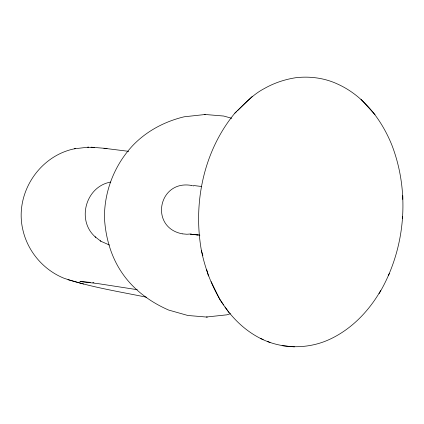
<?xml version="1.0" encoding="UTF-8"?>
<svg xmlns="http://www.w3.org/2000/svg" width="424" height="424" viewBox="0 0 424 424"><rect width="100%" height="100%" fill="white"/><g stroke="black" fill="none" stroke-linecap="round" stroke-linejoin="round"><path stroke-width="0.64" d="M379.072 293.662C405.349 249.455 410.363 193.233 391.909 145.188C381.658 119.727 363.697 96.078 338.331 84.413C325.129 78.048 310.087 76.013 295.592 77.746C284.658 79.463 273.989 83.046 264.364 88.531C252.815 94.526 244.081 104.246 234.854 113.16C203.706 150.96 192.909 202.783 201.411 250.547C208.645 285.734 227.306 321.599 260.484 338.437C281.202 348.862 306.239 349.403 327.54 340.297C350.288 330.45 368.467 311.841 380.667 290.562M402.742 199.381L402.8 195.649M402.54 218.678L402.583 216.388M388.464 275.314L389.407 273.491M252.148 96.55L237.477 110.696M234.854 113.16L236.603 111.517M230.518 313.712L226.766 314.841L206.287 317.025M75.673 148.623L74.439 148.792C38.801 156.127 14.607 193.863 22.742 229.31L22.859 229.829C27.751 251.522 43.534 270.056 64.188 278.314C90.906 287.175 118.868 291.564 146.391 297.203M110.765 182.06C85.531 186.353 76.119 220.968 95.813 237.355M191.245 233.937L186.862 234.249L182.495 233.857M87.614 147.261L94.547 147.467M205.264 114.496L184.18 116.791C164.804 121.45 146.624 131 132.807 145.49C114.586 164.931 104.331 191.033 104.447 217.676C105.512 237.482 111.104 257.267 122.557 273.628C133.915 290.064 150.52 302.185 168.72 310.077L187.832 315.483L207.331 317.11M74.439 148.792L88.733 147.112M191.818 234.414L198.241 234.928L190.593 234.249L194.743 234.626M103.917 148.257L128.732 151.347M92.808 282.575L93.916 282.67M204.22 114.416L223.718 116.043L231.811 118.301M91.054 147.176L107.049 148.517M90.317 282.363L79.945 281.499L98.442 283.677L137.249 289.693M282.082 345.682L294.468 346.896M194.24 234.567L199.884 235.15M193.885 185.558L201.654 186.502M191.07 185.368C158.104 179.983 149.28 227.608 182.347 233.831M191.213 185.394L191.828 185.511M192.443 185.638L193.657 185.94M67.967 279.692L83.608 284.038M109.472 245.046L100.901 241.272L95.087 236.767M260.484 338.437L263.209 339.576M267.343 341.362L270.077 342.507M100.212 240.715L100.901 241.272M375.039 114.676L361.031 99.375M223.618 304.983L219.823 299.598L211.131 281.6M225.049 307.024L229.018 312.658M201.411 250.547L202.858 255.677M206.684 269.733L208.454 276.04"/></g></svg>
